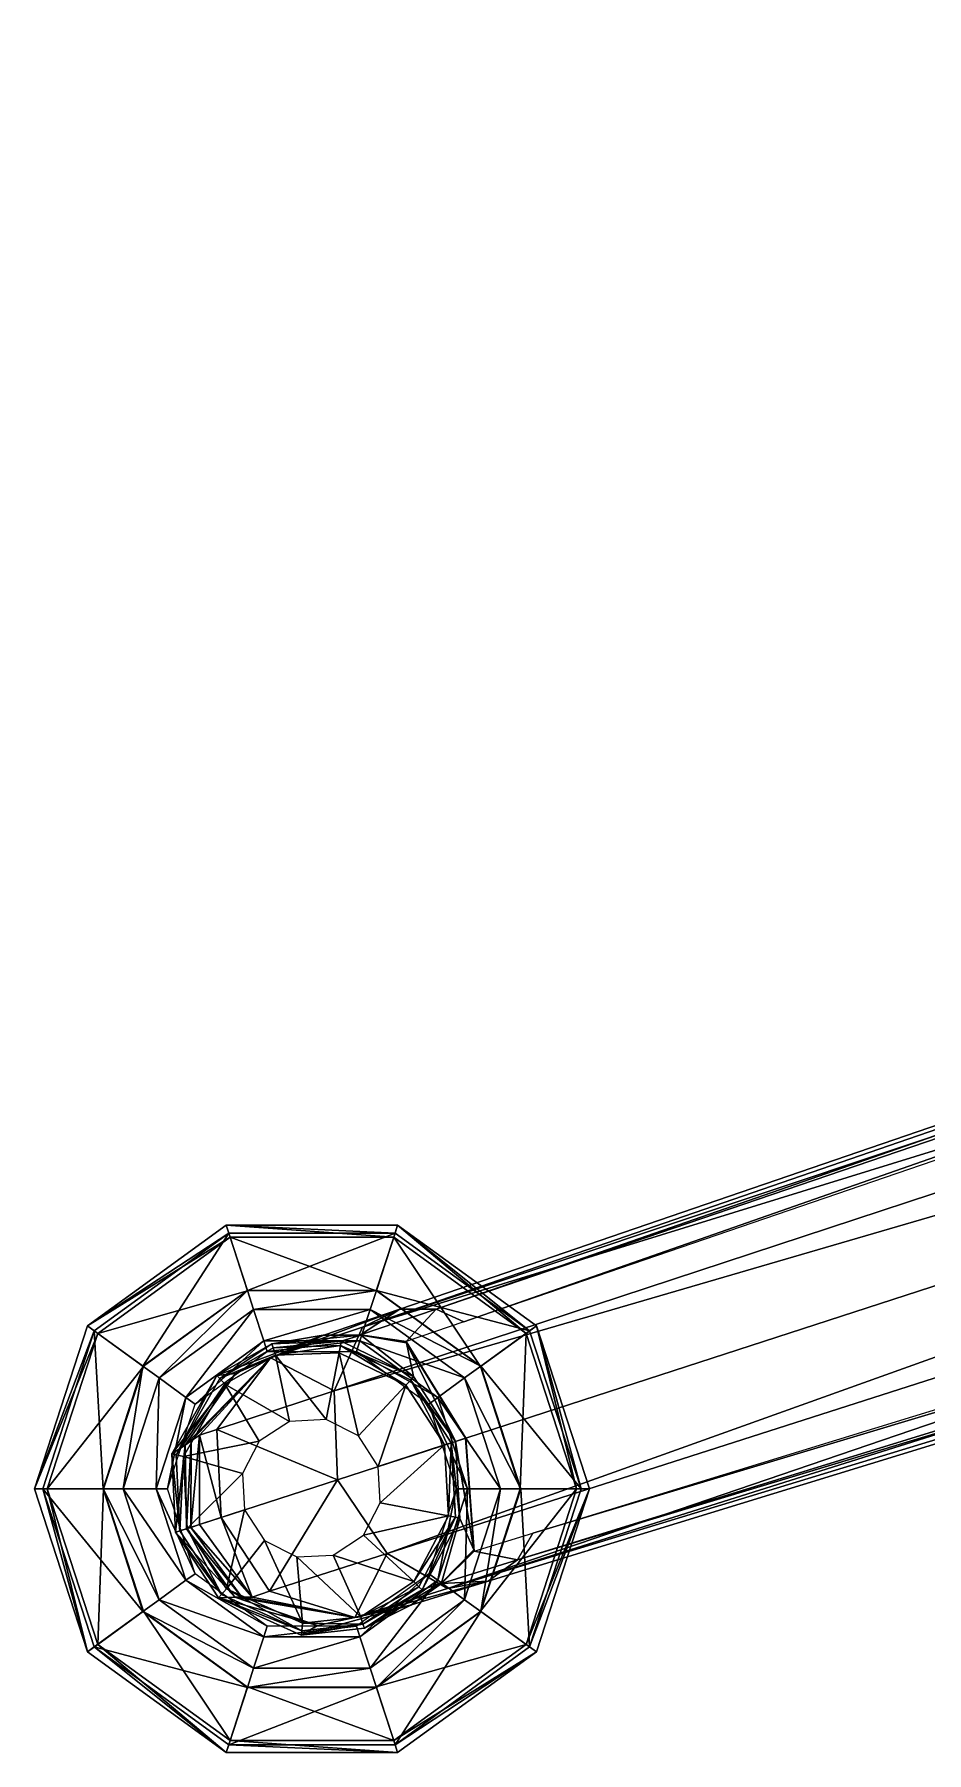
# Model space of a CAD drawing. Header units: inches. Extents: x -13.3 to 13.3, y -2.3 to 23.
# Drawn here: x -13.32 to -10.11, y 6.65 to 12.84 of the extents above; entities that cross this region are included whole.
import ezdxf

# ---------------------------------------------------------------- set-up
doc = ezdxf.new("R2010")
doc.units = ezdxf.units.IN
doc.header["$MEASUREMENT"] = 0
doc.layers.add('AFUSE-3D-042', color=42, linetype='Continuous')
doc.layers.add('AFUSE-3D-043', color=43, linetype='Continuous')

msp = doc.modelspace()

# ---------------------------------------------------------------- meshes
at = {"layer": 'AFUSE-3D-042'}
mesh = msp.add_polyface(dxfattribs=at)
corners = [(-11.3199, 7.6027, 0.102), (-11.5105, 8.1892, 0.102), (-12.0094, 8.5517, 0.102), (-12.6261, 8.5517, 0.102), (-13.125, 8.1892, 0.102), (-13.3156, 7.6027, 0.102), (-13.125, 7.0162, 0.102), (-12.6261, 6.6537, 0.102), (-12.0094, 6.6537, 0.102), (-11.5105, 7.0162, 0.102), (-11.3199, 7.6027, 0.1522), (-11.5105, 8.1892, 0.1522), (-12.0094, 8.5517, 0.1522), (-12.6261, 8.5517, 0.1522), (-13.125, 8.1892, 0.1522), (-13.3156, 7.6027, 0.1522), (-13.125, 7.0162, 0.1522), (-12.6261, 6.6537, 0.1522), (-12.0094, 6.6537, 0.1522), (-11.5105, 7.0162, 0.1522), (-11.5669, 7.6027, 0.289), (-11.7103, 8.044, 0.289), (-12.0857, 8.3168, 0.289), (-12.5498, 8.3168, 0.289), (-12.9252, 8.044, 0.289), (-13.0686, 7.6027, 0.289), (-12.9252, 7.1614, 0.289), (-12.5498, 6.8886, 0.289), (-12.0857, 6.8886, 0.289), (-11.7103, 7.1614, 0.289), (-11.3499, 7.6027, 0.2028), (-11.5348, 8.1716, 0.2028), (-12.0187, 8.5232, 0.2028), (-12.6168, 8.5232, 0.2028), (-13.1007, 8.1716, 0.2028), (-13.2856, 7.6027, 0.2028), (-13.1007, 7.0338, 0.2028), (-12.6168, 6.6822, 0.2028), (-12.0187, 6.6822, 0.2028), (-11.5348, 7.0338, 0.2028), (-11.6391, 7.6027, 0.3924), (-11.7687, 8.0016, 0.3924), (-12.108, 8.2481, 0.3924), (-12.5274, 8.2481, 0.3924), (-12.8668, 8.0016, 0.3924), (-12.9964, 7.6027, 0.3924), (-12.8668, 7.2038, 0.3924), (-12.5274, 6.9573, 0.3924), (-12.108, 6.9573, 0.3924), (-11.7687, 7.2038, 0.3924), (-11.7582, 7.6027, 2.6379), (-11.8651, 7.9316, 2.6379), (-12.1448, 8.1348, 2.6379), (-12.4906, 8.1348, 2.6379), (-12.7704, 7.9316, 2.6379), (-12.8773, 7.6027, 2.6379), (-12.7704, 7.2738, 2.6379), (-12.4906, 7.0706, 2.6379), (-12.1448, 7.0706, 2.6379), (-11.8651, 7.2738, 2.6379), (-11.7984, 7.6027, 2.6929), (-11.8976, 7.908, 2.6929), (-12.1573, 8.0966, 2.6929), (-12.4782, 8.0966, 2.6929), (-12.7379, 7.908, 2.6929), (-12.8371, 7.6027, 2.6929), (-12.7379, 7.2975, 2.6929), (-12.4782, 7.1088, 2.6929), (-12.1573, 7.1088, 2.6929), (-11.8976, 7.2975, 2.6929), (-11.366, 7.6027, 0.0477), (-11.5477, 8.1621, 0.0477), (-12.0236, 8.5079, 0.0477), (-12.6119, 8.5079, 0.0477), (-13.0878, 8.1621, 0.0477), (-13.2695, 7.6027, 0.0477), (-13.0878, 7.0433, 0.0477), (-12.6119, 6.6975, 0.0477), (-12.0236, 6.6975, 0.0477), (-11.5477, 7.0433, 0.0477), (-11.5688, 7.6027, 0), (-11.7119, 8.0429, 0), (-12.0863, 8.3149, 0), (-12.5492, 8.3149, 0), (-12.9236, 8.0429, 0), (-13.0666, 7.6027, 0), (-12.9236, 7.1625, 0), (-12.5492, 6.8905, 0), (-12.0863, 6.8905, 0), (-11.7119, 7.1625, 0)]
mesh.append_faces([[corners[k] for k in face] for face in [(0, 1, 11), (11, 10, 0), (1, 2, 12), (12, 11, 1), (2, 3, 13), (13, 12, 2), (3, 4, 14), (14, 13, 3), (4, 5, 15), (15, 14, 4), (5, 6, 16), (16, 15, 5), (6, 7, 17), (17, 16, 6), (7, 8, 18), (18, 17, 7), (8, 9, 19), (19, 18, 8), (9, 0, 10), (10, 19, 9), (11, 31, 30), (30, 10, 11), (12, 32, 31), (31, 11, 12), (13, 33, 32), (32, 12, 13), (14, 34, 33), (33, 13, 14), (15, 35, 34), (34, 14, 15), (16, 36, 35), (35, 15, 16), (17, 37, 36), (36, 16, 17), (18, 38, 37), (37, 17, 18), (19, 39, 38), (38, 18, 19), (10, 30, 39), (39, 19, 10), (21, 20, 30), (30, 31, 21), (22, 21, 31), (31, 32, 22), (23, 22, 32), (32, 33, 23), (24, 23, 33), (33, 34, 24), (25, 24, 34), (34, 35, 25), (26, 25, 35), (35, 36, 26), (27, 26, 36), (36, 37, 27), (28, 27, 37), (37, 38, 28), (29, 28, 38), (38, 39, 29), (20, 29, 39), (39, 30, 20), (20, 21, 41), (41, 40, 20), (21, 22, 42), (42, 41, 21), (22, 23, 43), (43, 42, 22), (23, 24, 44), (44, 43, 23), (24, 25, 45), (45, 44, 24), (25, 26, 46), (46, 45, 25), (26, 27, 47), (47, 46, 26), (27, 28, 48), (48, 47, 27), (28, 29, 49), (49, 48, 28), (29, 20, 40), (40, 49, 29), (40, 41, 51), (51, 50, 40), (41, 42, 52), (52, 51, 41), (42, 43, 53), (53, 52, 42), (43, 44, 54), (54, 53, 43), (44, 45, 55), (55, 54, 44), (45, 46, 56), (56, 55, 45), (46, 47, 57), (57, 56, 46), (47, 48, 58), (58, 57, 47), (48, 49, 59), (59, 58, 48), (49, 40, 50), (50, 59, 49), (50, 51, 61), (61, 60, 50), (51, 52, 62), (62, 61, 51), (52, 53, 63), (63, 62, 52), (53, 54, 64), (64, 63, 53), (54, 55, 65), (65, 64, 54), (55, 56, 66), (66, 65, 55), (56, 57, 67), (67, 66, 56), (57, 58, 68), (68, 67, 57), (58, 59, 69), (69, 68, 58), (59, 50, 60), (60, 69, 59), (1, 0, 70), (70, 71, 1), (2, 1, 71), (71, 72, 2), (3, 2, 72), (72, 73, 3), (4, 3, 73), (73, 74, 4), (5, 4, 74), (74, 75, 5), (6, 5, 75), (75, 76, 6), (7, 6, 76), (76, 77, 7), (8, 7, 77), (77, 78, 8), (9, 8, 78), (78, 79, 9), (0, 9, 79), (79, 70, 0), (71, 70, 80), (80, 81, 71), (72, 71, 81), (81, 82, 72), (73, 72, 82), (82, 83, 73), (74, 73, 83), (83, 84, 74), (75, 74, 84), (84, 85, 75), (76, 75, 85), (85, 86, 76), (77, 76, 86), (86, 87, 77), (78, 77, 87), (87, 88, 78), (79, 78, 88), (88, 89, 79), (70, 79, 89), (89, 80, 70)]], dxfattribs={"vtx2": -1})
at = {"layer": 'AFUSE-3D-043'}
mesh = msp.add_polyface(dxfattribs=at)
corners = [(-1.6619, 12.8356, 5.4917), (-1.4788, 12.469, 5.5728), (-1.5484, 12.4461, 5.6322), (-2.1192, 11.6394, 5.5461), (-2.5255, 11.4996, 5.4662), (-2.4654, 11.4197, 7.2621), (-2.0556, 11.5574, 7.404), (-1.7452, 11.8402, 5.6322), (-1.6558, 11.7859, 7.5482), (-2.0117, 11.3028, 7.8368), (-2.4934, 11.1628, 7.6491), (-1.5184, 11.621, 7.9886), (-2.4257, 10.8198, 7.7513), (-1.9241, 10.9827, 7.9349), (-1.5577, 12.1142, 5.6735), (-1.4635, 12.0836, 7.5884), (-1.5021, 12.0961, 5.6216), (-1.7024, 11.7808, 5.5728), (-2.0661, 11.5918, 5.4917), (-2.4583, 11.463, 5.4094), (-1.4465, 12.0781, 5.6761), (-1.6637, 11.7538, 5.6404), (-2.0351, 11.5431, 5.5564), (-2.425, 11.4073, 5.4724), (-11.8712, 8.2496, 3.4369), (-1.6927, 10.4406, 7.404), (-1.696, 10.3368, 5.5461), (-1.2753, 10.3942, 5.6322), (-1.8068, 10.6723, 7.8368), (-2.2788, 10.5025, 7.6491), (-2.1052, 10.3111, 7.2621), (-1.2207, 10.7049, 7.9886), (-1.2757, 10.4674, 5.5728), (-1.6809, 10.4065, 5.4917), (-1.6845, 10.4641, 5.5564), (-2.0797, 10.3448, 5.4724)]
mesh.append_faces([[corners[k] for k in face] for face in [(0, 1, 2), (3, 4, 5), (5, 6, 3), (7, 3, 6), (6, 8, 7), (9, 6, 5), (5, 10, 9), (6, 9, 11), (11, 8, 6), (9, 10, 12), (12, 13, 9), (14, 7, 8), (8, 15, 14), (14, 16, 17), (17, 7, 14), (7, 17, 18), (18, 3, 7), (3, 18, 19), (19, 4, 3), (11, 9, 13), (20, 21, 17), (17, 16, 20), (17, 21, 22), (22, 18, 17), (18, 22, 23), (23, 19, 18), (4, 19, 24), (25, 26, 27), (28, 29, 30), (30, 25, 28), (31, 28, 25), (28, 13, 12), (12, 29, 28), (13, 28, 31), (32, 33, 34), (35, 34, 33)]], dxfattribs={"vtx2": -1})
mesh = msp.add_polyface(dxfattribs=at)
corners = [(-0.6807, 10.088, 7.5482), (-0.9044, 10.3629, 7.5884), (-0.9626, 10.2827, 5.6735), (-0.9282, 10.3301, 5.6216), (-0.6903, 10.0421, 5.5728), (-0.8939, 10.3773, 5.6761), (-2.5255, 11.4996, 5.4662), (-12.0019, 8.2497, 3.4682), (-12.1357, 8.1845, 3.7883), (-2.4654, 11.4197, 7.2621), (-2.4257, 10.8198, 7.7513), (-2.4934, 11.1628, 7.6491), (-12.2376, 7.9554, 4.0863), (-12.2257, 7.6355, 4.1625), (-2.4583, 11.463, 5.4094), (-2.425, 11.4073, 5.4724), (-11.7709, 8.2038, 3.5122), (-11.8712, 8.2496, 3.4369), (-2.1069, 10.2111, 5.4662), (-2.1052, 10.3111, 7.2621), (-11.8302, 7.2444, 3.7883), (-11.6837, 7.2702, 3.4682), (-1.696, 10.3368, 5.5461), (-1.6927, 10.4406, 7.404), (-1.235, 10.4907, 7.5482), (-1.2753, 10.3942, 5.6322), (-11.7338, 7.3786, 3.4686), (-11.5237, 7.4432, 3.5122), (-11.578, 7.3471, 3.4369), (-11.8517, 7.2627, 3.3801), (-1.2757, 10.4674, 5.5728), (-1.6809, 10.4065, 5.4917), (-2.074, 10.2802, 5.4094), (-12.0473, 7.3698, 4.0863), (-2.2788, 10.5025, 7.6491), (-2.0797, 10.3448, 5.4724), (-11.7356, 7.3828, 3.4541), (-11.7653, 7.7851, 3.492), (-11.7643, 7.7855, 3.5111)]
mesh.append_faces([[corners[k] for k in face] for face in [(0, 1, 2), (2, 3, 4), (4, 3, 5), (6, 7, 8), (8, 9, 6), (10, 11, 12), (12, 13, 10), (11, 9, 8), (8, 12, 11), (14, 15, 16), (16, 17, 14), (17, 7, 6), (18, 19, 20), (20, 21, 18), (22, 23, 19), (19, 18, 22), (2, 1, 24), (24, 25, 2), (26, 27, 28), (28, 29, 26), (2, 25, 30), (30, 3, 2), (25, 22, 31), (22, 18, 32), (32, 31, 22), (10, 13, 33), (33, 34, 10), (29, 28, 21), (31, 32, 35), (26, 36, 37), (37, 38, 26), (34, 33, 20), (20, 19, 34), (32, 28, 27), (27, 35, 32), (18, 21, 28), (28, 32, 18)]], dxfattribs={"vtx2": -1})
mesh = msp.add_polyface(dxfattribs=at)
corners = [(-12.2376, 7.9554, 4.0863), (-12.1357, 8.1845, 3.7883), (-12.4663, 8.0738, 3.6695), (-11.9787, 8.1325, 3.4686), (-12.1423, 8.1571, 3.3801), (-11.8712, 8.2496, 3.4369), (-11.7709, 8.2038, 3.5122), (-11.8012, 7.7735, 2.7693), (-11.952, 8.0068, 2.7693), (-11.9777, 8.1281, 3.4541), (-11.7653, 7.7851, 3.492), (-12.2749, 8.1561, 3.4107), (-12.0019, 8.2497, 3.4682), (-12.2124, 8.1346, 2.7693), (-12.1417, 8.1558, 3.3715), (-12.4613, 8.125, 2.7693), (-12.2767, 8.1556, 3.3984), (-11.7643, 7.7855, 3.5111), (-11.7356, 7.3828, 3.4541), (-11.962, 7.994, 2.7421), (-12.2153, 8.1187, 2.742), (-11.8163, 7.7686, 2.742), (-11.786, 7.496, 2.7693), (-12.2191, 8.0927, 2.7254), (-11.9796, 7.9753, 2.7254), (-12.1503, 7.793, 2.7254), (-12.2669, 7.8524, 2.7254), (-11.8409, 7.7606, 2.7254), (-12.079, 7.6832, 2.7254), (-11.827, 7.5053, 2.7254), (-12.0722, 7.5525, 2.7254), (-12.4481, 8.084, 2.7254)]
mesh.append_faces([[corners[k] for k in face] for face in [(0, 1, 2), (3, 4, 5), (5, 6, 3), (7, 8, 9), (9, 10, 7), (4, 11, 12), (12, 5, 4), (8, 13, 14), (14, 9, 8), (14, 13, 15), (15, 16, 14), (16, 11, 4), (4, 14, 16), (4, 3, 9), (9, 14, 4), (3, 17, 10), (10, 9, 3), (12, 11, 2), (2, 1, 12), (7, 10, 18), (8, 19, 20), (20, 13, 8), (7, 21, 19), (19, 8, 7), (21, 7, 22), (23, 24, 25), (25, 26, 23), (24, 27, 28), (28, 25, 24), (27, 29, 30), (30, 28, 27), (24, 23, 20), (20, 19, 24), (27, 24, 19), (19, 21, 27), (20, 23, 31), (29, 27, 21)]], dxfattribs={"vtx2": -1})
mesh = msp.add_polyface(dxfattribs=at)
corners = [(-12.6597, 8.011, 2.7693), (-12.5923, 8.018, 3.4656), (-12.2767, 8.1556, 3.3984), (-12.4613, 8.125, 2.7693), (-12.8214, 7.7282, 2.7693), (-12.7732, 7.7603, 3.5517), (-12.4663, 8.0738, 3.6695), (-12.6593, 7.8166, 3.9321), (-12.2376, 7.9554, 4.0863), (-12.7221, 7.7964, 3.8882), (-12.7519, 7.7754, 3.8153), (-12.753, 7.4642, 3.8673), (-12.7687, 7.4591, 3.5494), (-12.6441, 7.4996, 4.0093), (-12.8076, 7.4465, 2.7693), (-12.2749, 8.1561, 3.4107), (-12.2257, 7.6355, 4.1625), (-12.4573, 8.1095, 2.7422), (-12.6485, 7.9996, 2.742), (-12.8059, 7.7248, 2.742), (-12.7925, 7.4514, 2.742), (-12.2124, 8.1346, 2.7693), (-12.2153, 8.1187, 2.742), (-12.6306, 7.9791, 2.7254), (-12.4481, 8.084, 2.7254), (-12.3976, 7.8455, 2.7254), (-12.5073, 7.7742, 2.7254), (-12.7794, 7.7189, 2.7254), (-12.5667, 7.6576, 2.7254), (-12.7666, 7.4598, 2.7254), (-12.2191, 8.0927, 2.7254), (-12.2669, 7.8524, 2.7254)]
mesh.append_faces([[corners[k] for k in face] for face in [(0, 1, 2), (2, 3, 0), (4, 5, 1), (1, 0, 4), (6, 7, 8), (9, 10, 11), (10, 5, 12), (13, 7, 9), (9, 7, 6), (6, 10, 9), (5, 10, 6), (6, 1, 5), (5, 4, 14), (6, 15, 2), (2, 1, 6), (7, 13, 16), (16, 8, 7), (3, 17, 18), (18, 0, 3), (0, 18, 19), (19, 4, 0), (4, 19, 20), (21, 22, 17), (17, 3, 21), (23, 24, 25), (25, 26, 23), (27, 23, 26), (26, 28, 27), (29, 27, 28), (24, 30, 31), (31, 25, 24), (24, 23, 18), (18, 17, 24), (23, 27, 19), (19, 18, 23), (20, 19, 27), (24, 17, 22)]], dxfattribs={"vtx2": -1})
mesh = msp.add_polyface(dxfattribs=at)
corners = [(-12.753, 7.4642, 3.8673), (-12.7219, 7.4743, 3.9537), (-12.7221, 7.7964, 3.8882), (-12.7687, 7.4591, 3.5494), (-12.7519, 7.7754, 3.8153), (-12.6441, 7.4996, 4.0093), (-12.8076, 7.4465, 2.7693), (-12.7732, 7.7603, 3.5517), (-12.6532, 7.2104, 2.7693), (-12.3561, 7.0767, 2.7693), (-12.2975, 7.1106, 3.4656), (-12.5953, 7.2128, 3.5517), (-12.5692, 7.2131, 3.8153), (-12.5327, 7.2136, 3.8882), (-12.4701, 7.2342, 3.9321), (-12.1628, 7.1395, 3.6695), (-12.2257, 7.6355, 4.1625), (-12.7925, 7.4514, 2.742), (-12.8214, 7.7282, 2.7693), (-12.3537, 7.0925, 2.742), (-12.1345, 7.1159, 2.7422), (-12.6426, 7.2223, 2.742), (-12.5667, 7.6576, 2.7254), (-12.5599, 7.527, 2.7254), (-12.7666, 7.4598, 2.7254), (-12.1421, 7.142, 2.7254), (-12.3514, 7.1196, 2.7254), (-12.372, 7.3578, 2.7254), (-12.6246, 7.2426, 2.7254), (-12.4886, 7.4172, 2.7254), (-12.7794, 7.7189, 2.7254)]
mesh.append_faces([[corners[k] for k in face] for face in [(0, 1, 2), (3, 0, 4), (2, 1, 5), (6, 3, 7), (8, 9, 10), (10, 11, 8), (0, 12, 13), (13, 1, 0), (12, 0, 3), (3, 11, 12), (5, 1, 13), (13, 14, 5), (13, 12, 15), (15, 14, 13), (11, 10, 15), (15, 12, 11), (11, 3, 6), (6, 8, 11), (16, 5, 14), (17, 6, 18), (9, 19, 20), (8, 21, 19), (19, 9, 8), (6, 17, 21), (21, 8, 6), (22, 23, 24), (25, 26, 27), (26, 28, 29), (29, 27, 26), (28, 24, 23), (23, 29, 28), (30, 24, 17), (28, 26, 19), (19, 21, 28), (24, 28, 21), (21, 17, 24)]], dxfattribs={"vtx2": -1})
mesh = msp.add_polyface(dxfattribs=at)
corners = [(-12.3561, 7.0767, 2.7693), (-12.1286, 7.1011, 2.7693), (-11.9613, 7.1848, 3.3984), (-12.2975, 7.1106, 3.4656), (-12.0473, 7.3698, 4.0863), (-12.4701, 7.2342, 3.9321), (-12.1628, 7.1395, 3.6695), (-11.8302, 7.2444, 3.7883), (-11.7356, 7.3828, 3.4541), (-11.786, 7.496, 2.7693), (-11.8012, 7.7735, 2.7693), (-11.6837, 7.2702, 3.4682), (-11.9595, 7.1855, 3.4107), (-11.8517, 7.2627, 3.3801), (-11.852, 7.2641, 3.3715), (-11.9216, 7.2397, 2.7693), (-11.7338, 7.3786, 3.4686), (-12.2257, 7.6355, 4.1625), (-12.1345, 7.1159, 2.7422), (-11.8017, 7.5005, 2.7421), (-11.8163, 7.7686, 2.742), (-11.9333, 7.2508, 2.742), (-12.372, 7.3578, 2.7254), (-12.2413, 7.3646, 2.7254), (-12.1421, 7.142, 2.7254), (-11.827, 7.5053, 2.7254), (-11.9517, 7.2695, 2.7254), (-12.1316, 7.4359, 2.7254), (-12.0722, 7.5525, 2.7254), (-12.3514, 7.1196, 2.7254), (-12.3537, 7.0925, 2.742)]
mesh.append_faces([[corners[k] for k in face] for face in [(0, 1, 2), (2, 3, 0), (4, 5, 6), (6, 7, 4), (8, 9, 10), (11, 12, 13), (9, 8, 14), (14, 15, 9), (14, 2, 1), (1, 15, 14), (2, 14, 13), (13, 12, 2), (13, 14, 8), (8, 16, 13), (6, 3, 2), (2, 12, 6), (11, 7, 6), (6, 12, 11), (5, 4, 17), (18, 1, 0), (9, 19, 20), (15, 21, 19), (19, 9, 15), (15, 1, 18), (18, 21, 15), (22, 23, 24), (25, 26, 27), (27, 28, 25), (26, 24, 23), (23, 27, 26), (29, 24, 18), (18, 30, 29), (20, 19, 25), (26, 25, 19), (19, 21, 26), (24, 26, 21), (21, 18, 24)]], dxfattribs={"vtx2": -1})

doc.saveas('drawing.dxf')
